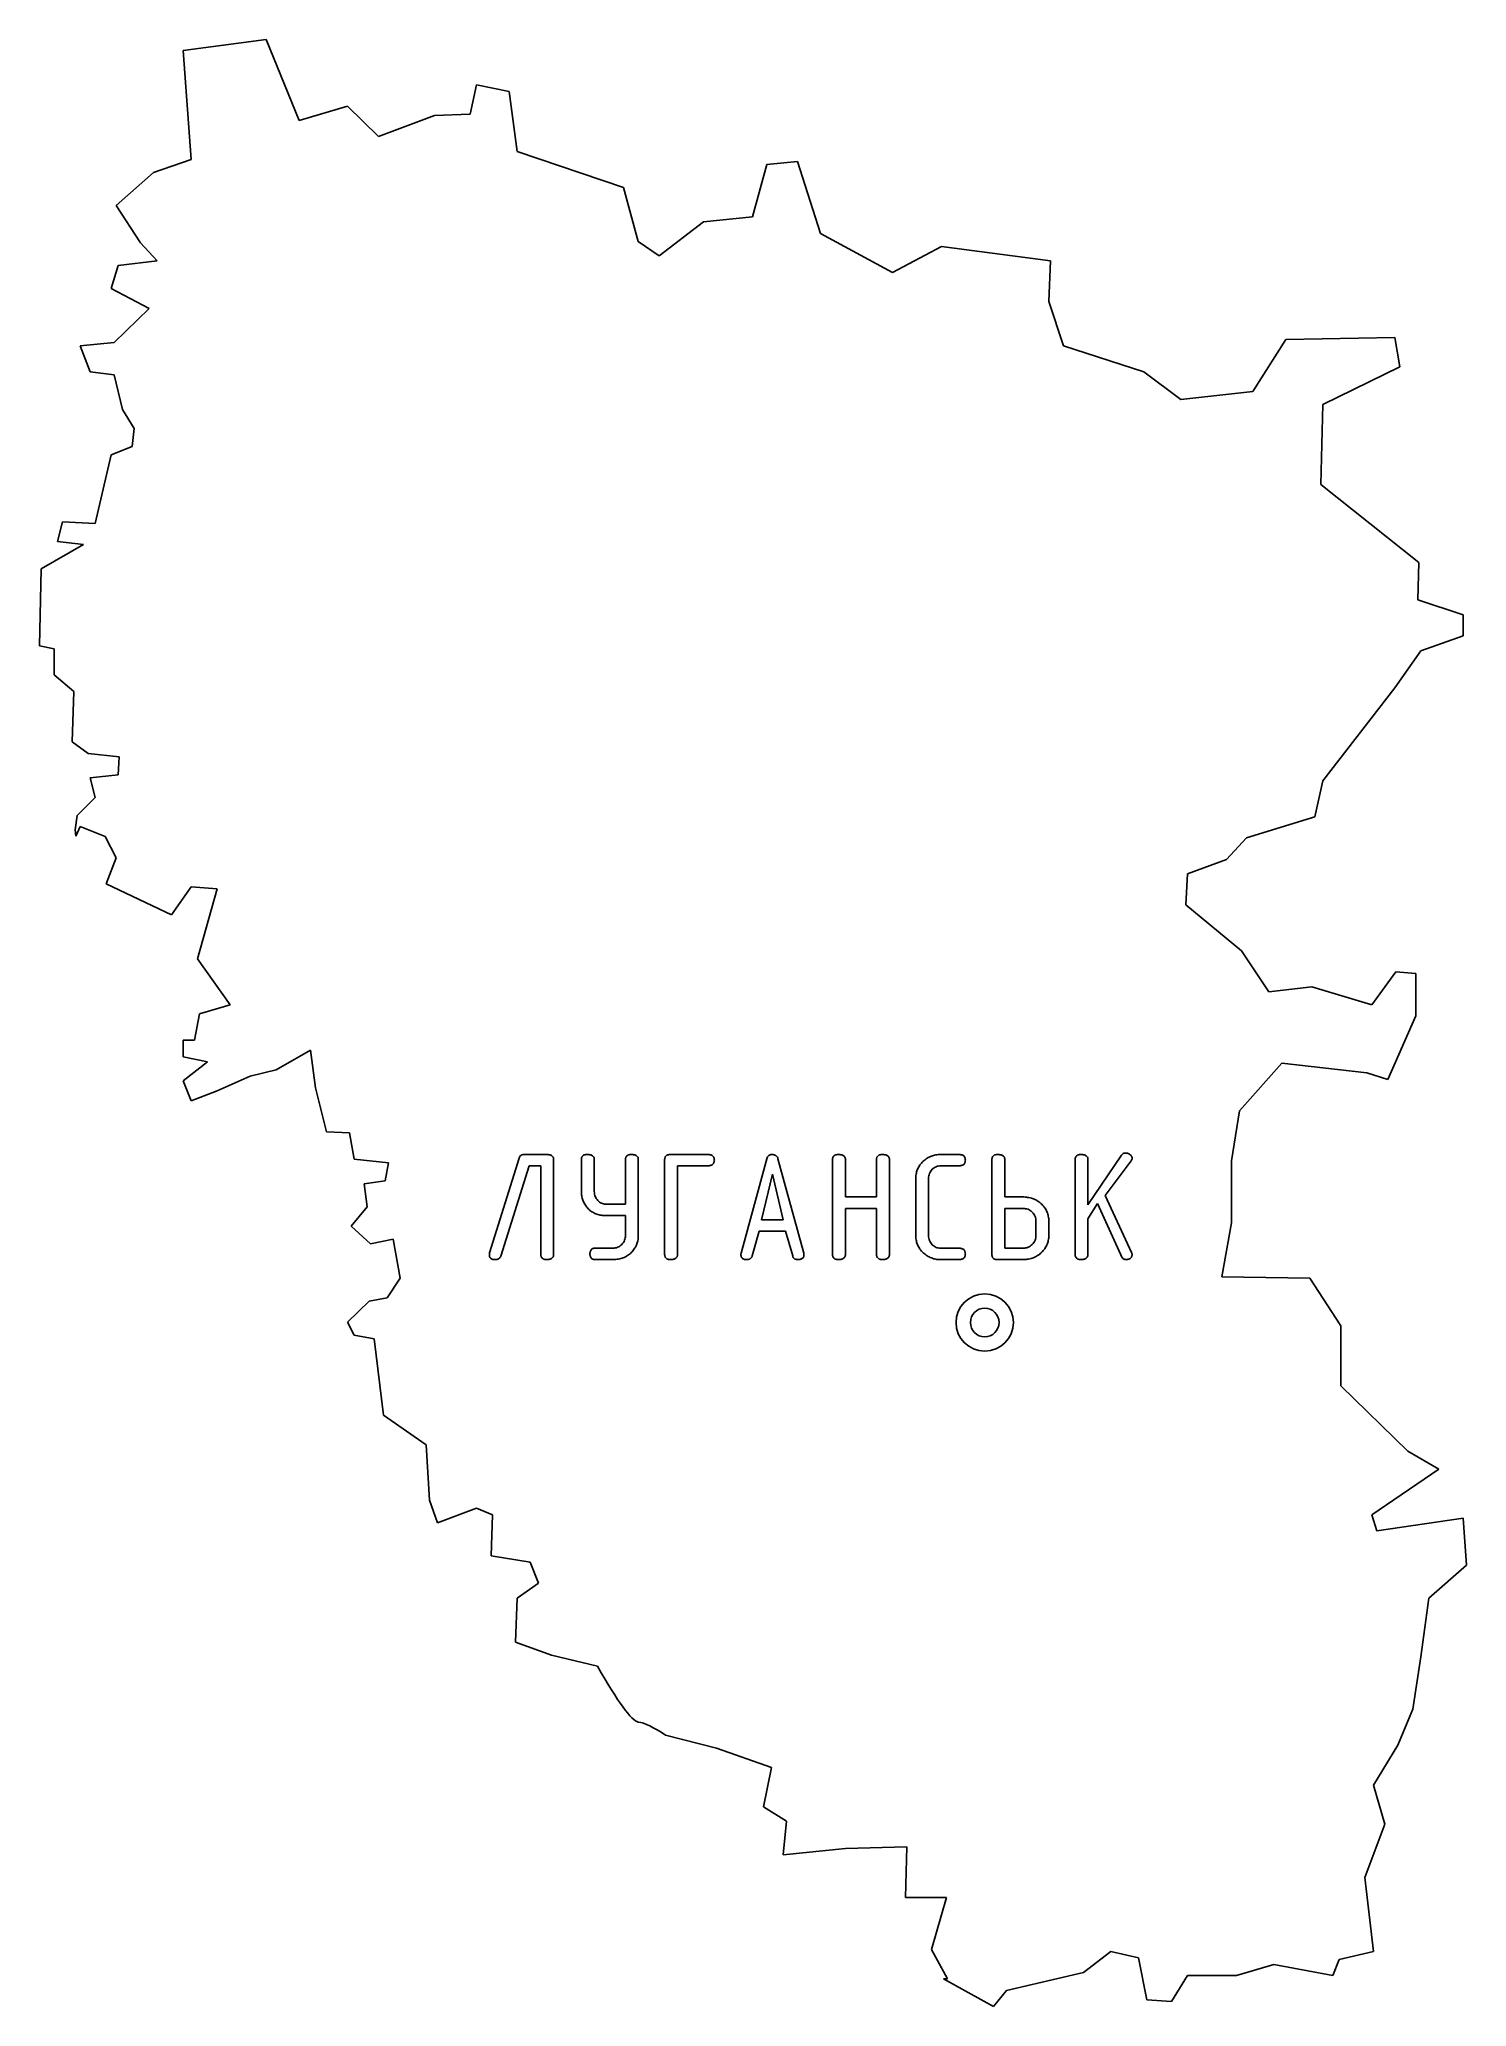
# Model space of a CAD drawing. Header units: millimetres. Extents: x 6114 to 6189, y 5557 to 5660.
import ezdxf

# ---------------------------------------------------------------- set-up
doc = ezdxf.new("R2010")
doc.units = ezdxf.units.MM

msp = doc.modelspace()

# ---------------------------------------------------------------- linework, layer by layer
at = {"color": 7, "linetype": 'Continuous', "lineweight": 25}
for p, q in [((6125.76, 5660.34), (6121.41, 5659.76)), ((6121.41, 5659.76), (6121.84, 5654.05)), ((6127.48, 5656.09), (6125.76, 5660.34)), ((6136.76, 5657.97), (6136.44, 5656.42)), ((6138.48, 5657.62), (6136.76, 5657.97)), ((6138.9, 5654.47), (6138.48, 5657.62)), ((6130.01, 5656.84), (6127.48, 5656.09)), ((6131.64, 5655.25), (6130.01, 5656.84)), ((6136.44, 5656.42), (6134.56, 5656.35)), ((6134.56, 5656.35), (6131.64, 5655.25)), ((6144.45, 5652.59), (6138.9, 5654.47)), ((6119.86, 5653.37), (6117.91, 5651.65)), ((6121.84, 5654.05), (6119.86, 5653.37)), ((6151.95, 5653.79), (6151.2, 5651.06)), ((6153.57, 5653.95), (6151.95, 5653.79)), ((6154.77, 5650.19), (6153.57, 5653.95)), ((6145.23, 5649.76), (6144.45, 5652.59)), ((6117.91, 5651.65), (6119.18, 5649.7)), ((6148.64, 5650.8), (6146.33, 5649.02)), ((6151.2, 5651.06), (6148.64, 5650.8)), ((6158.53, 5648.14), (6154.77, 5650.19)), ((6119.18, 5649.7), (6120.05, 5648.76)), ((6146.33, 5649.02), (6145.23, 5649.76)), ((6161.1, 5649.51), (6158.53, 5648.14)), ((6166.81, 5648.76), (6161.1, 5649.51)), ((6118.01, 5648.5), (6117.65, 5647.3)), ((6120.05, 5648.76), (6118.01, 5648.5)), ((6166.71, 5646.62), (6166.81, 5648.76)), ((6117.65, 5647.3), (6119.63, 5646.26)), ((6119.63, 5646.26), (6117.81, 5644.48)), ((6167.49, 5644.31), (6166.71, 5646.62)), ((6117.81, 5644.48), (6116.03, 5644.31)), ((6116.03, 5644.31), (6116.55, 5642.95)), ((6171.68, 5642.95), (6167.49, 5644.31)), ((6179.11, 5644.64), (6177.39, 5641.91)), ((6184.82, 5644.74), (6179.11, 5644.64)), ((6185.08, 5643.21), (6184.82, 5644.74)), ((6181.05, 5641.23), (6185.08, 5643.21)), ((6116.55, 5642.95), (6117.81, 5642.79)), ((6117.81, 5642.79), (6118.23, 5640.97)), ((6173.62, 5641.49), (6171.68, 5642.95)), ((6118.23, 5640.97), (6118.85, 5639.97)), ((6177.39, 5641.91), (6173.62, 5641.49)), ((6180.95, 5637.05), (6181.05, 5641.23)), ((6118.85, 5639.97), (6118.75, 5639.03)), ((6118.75, 5639.03), (6117.65, 5638.6)), ((6117.65, 5638.6), (6116.81, 5635)), ((6186.08, 5632.96), (6180.95, 5637.05)), ((6115.09, 5635.1), (6114.83, 5634.06)), ((6116.81, 5635), (6115.09, 5635.1)), ((6116.19, 5633.9), (6113.98, 5632.63)), ((6114.83, 5634.06), (6116.19, 5633.9)), ((6186.02, 5631.01), (6186.08, 5632.96)), ((6113.98, 5632.63), (6113.89, 5628.61)), ((6188.39, 5630.23), (6186.02, 5631.01)), ((6188.39, 5629.13), (6188.39, 5630.23)), ((6113.89, 5628.61), (6114.67, 5628.45)), ((6186.18, 5628.35), (6188.39, 5629.13)), ((6114.67, 5628.45), (6114.67, 5627.08)), ((6184.82, 5626.4), (6186.18, 5628.35)), ((6114.67, 5627.08), (6115.7, 5626.21)), ((6115.7, 5626.21), (6115.61, 5623.58)), ((6181.05, 5621.54), (6184.82, 5626.4)), ((6115.61, 5623.58), (6116.45, 5622.96)), ((6116.45, 5622.96), (6118.07, 5622.8)), ((6118.07, 5622.8), (6118.01, 5621.86)), ((6118.01, 5621.86), (6116.55, 5621.7)), ((6116.55, 5621.7), (6116.81, 5620.66)), ((6180.63, 5619.65), (6181.05, 5621.54)), ((6116.81, 5620.66), (6115.87, 5619.72)), ((6115.87, 5619.72), (6115.77, 5618.97)), ((6177.06, 5618.55), (6180.63, 5619.65)), ((6115.77, 5618.97), (6115.8, 5618.65)), ((6115.8, 5618.65), (6116.03, 5619.14)), ((6116.03, 5619.14), (6117.33, 5618.62)), ((6117.33, 5618.62), (6117.91, 5617.51)), ((6176.02, 5617.42), (6177.06, 5618.55)), ((6117.91, 5617.51), (6117.39, 5616.15)), ((6173.98, 5616.67), (6176.02, 5617.42)), ((6173.88, 5615.05), (6173.98, 5616.67)), ((6117.39, 5616.15), (6120.8, 5614.53)), ((6120.8, 5614.53), (6121.84, 5615.99)), ((6121.84, 5615.99), (6123.2, 5615.89)), ((6123.2, 5615.89), (6122.16, 5612.22)), ((6176.8, 5612.65), (6173.88, 5615.05)), ((6122.16, 5612.22), (6123.88, 5609.82)), ((6178.23, 5610.5), (6176.8, 5612.65)), ((6184.88, 5611.54), (6183.62, 5609.82)), ((6185.92, 5611.45), (6184.88, 5611.54)), ((6185.92, 5609.24), (6185.92, 5611.45)), ((6180.47, 5610.76), (6178.23, 5610.5)), ((6183.62, 5609.82), (6180.47, 5610.76)), ((6122.26, 5609.34), (6122, 5607.97)), ((6123.88, 5609.82), (6122.26, 5609.34)), ((6184.46, 5605.9), (6185.92, 5609.24)), ((6121.41, 5607.97), (6121.41, 5607.1)), ((6122, 5607.97), (6121.41, 5607.97)), ((6121.41, 5607.1), (6122.68, 5606.84)), ((6126.28, 5606.42), (6128.07, 5607.45)), ((6128.07, 5607.45), (6128.33, 5605.47)), ((6122.68, 5606.84), (6121.41, 5605.83)), ((6123.2, 5605.31), (6124.92, 5606.09)), ((6124.92, 5606.09), (6126.28, 5606.42)), ((6176.7, 5604.27), (6178.91, 5606.77)), ((6178.91, 5606.77), (6183.36, 5606.25)), ((6183.36, 5606.25), (6184.46, 5605.9)), ((6121.41, 5605.83), (6121.84, 5604.79)), ((6121.84, 5604.79), (6123.2, 5605.31)), ((6128.33, 5605.47), (6128.91, 5603.17)), ((6176.28, 5601.65), (6176.7, 5604.27)), ((6128.91, 5603.17), (6130.11, 5603.11)), ((6130.11, 5603.11), (6130.37, 5601.74)), ((6137.45, 5596.83), (6138.99, 5601.8)), ((6139.25, 5601.98), (6140.43, 5601.98)), ((6146.91, 5601.98), (6148.86, 5601.98)), ((6161.05, 5601.98), (6162, 5601.98)), ((6168.76, 5599.35), (6170.52, 5601.95)), ((6130.37, 5601.74), (6132.15, 5601.55)), ((6132.15, 5601.55), (6131.99, 5600.61)), ((6139.52, 5601.39), (6138.03, 5596.67)), ((6140.13, 5601.39), (6139.52, 5601.39)), ((6140.13, 5596.75), (6140.13, 5601.39)), ((6140.8, 5601.72), (6140.8, 5596.75)), ((6142.26, 5600), (6142.26, 5601.72)), ((6142.93, 5601.72), (6142.93, 5600.05)), ((6144.56, 5599.38), (6144.56, 5601.72)), ((6145.23, 5601.72), (6145.23, 5597.71)), ((6146.61, 5596.75), (6146.61, 5601.72)), ((6148.86, 5601.39), (6147.28, 5601.39)), ((6147.28, 5601.39), (6147.28, 5596.75)), ((6150.61, 5596.82), (6151.96, 5601.76)), ((6152.25, 5600.95), (6151.68, 5598.57)), ((6152.82, 5598.57), (6152.25, 5600.95)), ((6152.54, 5601.76), (6153.89, 5596.82)), ((6155.4, 5596.75), (6155.4, 5601.72)), ((6156.07, 5601.72), (6156.07, 5599.76)), ((6157.7, 5599.76), (6157.7, 5601.72)), ((6158.37, 5601.72), (6158.37, 5596.75)), ((6159.75, 5597.71), (6159.75, 5600.76)), ((6162, 5601.39), (6161.05, 5601.39)), ((6163.74, 5596.75), (6163.74, 5601.72)), ((6164.41, 5601.72), (6164.41, 5599.76)), ((6168.09, 5596.75), (6168.09, 5601.72)), ((6168.76, 5601.72), (6168.76, 5599.35)), ((6171.03, 5601.66), (6169.67, 5599.84)), ((6176.28, 5598.4), (6176.28, 5601.65)), ((6131.99, 5600.61), (6130.89, 5600.44)), ((6130.89, 5600.44), (6131.05, 5599.25)), ((6156.07, 5599.76), (6157.7, 5599.76)), ((6160.42, 5600.72), (6160.42, 5597.75)), ((6164.41, 5599.76), (6165.41, 5599.76)), ((6169.67, 5599.84), (6171.04, 5596.86)), ((6131.05, 5599.25), (6130.21, 5598.24)), ((6144.56, 5598.79), (6143.48, 5598.79)), ((6143.52, 5599.38), (6144.56, 5599.38)), ((6144.56, 5597.75), (6144.56, 5598.79)), ((6157.7, 5599.16), (6156.07, 5599.16)), ((6156.07, 5599.16), (6156.07, 5596.75)), ((6157.7, 5596.75), (6157.7, 5599.16)), ((6165.37, 5599.16), (6164.41, 5599.16)), ((6164.41, 5599.16), (6164.41, 5597.08)), ((6169.26, 5599.42), (6168.76, 5598.62)), ((6170.49, 5596.74), (6169.26, 5599.42)), ((6130.21, 5598.24), (6131.22, 5597.3)), ((6151.56, 5597.97), (6151.19, 5596.68)), ((6152.94, 5597.97), (6151.56, 5597.97)), ((6151.68, 5598.57), (6152.82, 5598.57)), ((6153.31, 5596.68), (6152.94, 5597.97)), ((6166.04, 5597.75), (6166.04, 5598.49)), ((6166.71, 5598.51), (6166.71, 5597.73)), ((6168.76, 5598.62), (6168.76, 5596.75)), ((6175.76, 5595.58), (6176.28, 5598.4)), ((6131.22, 5597.3), (6132.41, 5597.56)), ((6132.41, 5597.56), (6132.77, 5595.51)), ((6142.96, 5597.08), (6143.89, 5597.08)), ((6161.05, 5597.08), (6162, 5597.08)), ((6164.41, 5597.08), (6165.37, 5597.08)), ((6143.93, 5596.48), (6142.97, 5596.48)), ((6162, 5596.48), (6161.05, 5596.48)), ((6165.38, 5596.48), (6164.01, 5596.48)), ((6132.77, 5595.51), (6132.09, 5594.48)), ((6180.37, 5595.51), (6175.76, 5595.58)), ((6181.99, 5593.02), (6180.37, 5595.51)), ((6131.15, 5594.31), (6130.01, 5593.21)), ((6132.09, 5594.48), (6131.15, 5594.31)), ((6130.01, 5593.21), (6130.37, 5592.53)), ((6130.37, 5592.53), (6131.41, 5592.33)), ((6181.99, 5589.87), (6181.99, 5593.02)), ((6131.41, 5592.33), (6131.89, 5588.34)), ((6185.5, 5586.46), (6181.99, 5589.87)), ((6131.89, 5588.34), (6134.13, 5586.79)), ((6134.13, 5586.79), (6134.3, 5583.9)), ((6187.12, 5585.52), (6185.5, 5586.46)), ((6183.62, 5583.12), (6187.12, 5585.52)), ((6134.3, 5583.9), (6134.72, 5582.7)), ((6134.72, 5582.7), (6136.76, 5583.48)), ((6136.76, 5583.48), (6137.6, 5583.12)), ((6137.6, 5583.12), (6137.54, 5580.98)), ((6183.88, 5582.28), (6183.62, 5583.12)), ((6188.39, 5582.96), (6183.88, 5582.28)), ((6188.58, 5580.49), (6188.39, 5582.96)), ((6137.54, 5580.98), (6139.58, 5580.65)), ((6139.58, 5580.65), (6140.01, 5579.55)), ((6186.6, 5578.77), (6188.58, 5580.49)), ((6140.01, 5579.55), (6138.9, 5578.77)), ((6138.9, 5578.77), (6138.81, 5576.47)), ((6186.18, 5575.69), (6186.6, 5578.77)), ((6138.81, 5576.47), (6140.69, 5575.79)), ((6140.69, 5575.79), (6143.09, 5575.2)), ((6185.76, 5572.96), (6186.18, 5575.69)), ((6184.98, 5571.08), (6185.76, 5572.96)), ((6146.66, 5571.6), (6149.32, 5570.92)), ((6149.32, 5570.92), (6152.21, 5569.91)), ((6183.71, 5568.97), (6184.98, 5571.08)), ((6152.21, 5569.91), (6151.79, 5567.84)), ((6184.3, 5566.93), (6183.71, 5568.97)), ((6151.79, 5567.84), (6152.99, 5567.09)), ((6152.99, 5567.09), (6152.82, 5565.34)), ((6183.26, 5564.14), (6184.3, 5566.93)), ((6156.07, 5565.66), (6159.28, 5565.76)), ((6159.28, 5565.76), (6159.21, 5563.1)), ((6152.82, 5565.34), (6156.07, 5565.66)), ((6183.71, 5560.28), (6183.26, 5564.14)), ((6159.21, 5563.1), (6161.36, 5563.1)), ((6161.36, 5563.1), (6160.58, 5560.37)), ((6160.58, 5560.37), (6161.42, 5558.85)), ((6168.53, 5559.17), (6169.96, 5560.28)), ((6169.96, 5560.28), (6171.41, 5559.95)), ((6171.41, 5559.95), (6171.84, 5557.75)), ((6176.54, 5559.01), (6178.49, 5559.59)), ((6178.49, 5559.59), (6181.57, 5559.01)), ((6181.57, 5559.01), (6181.9, 5559.85)), ((6181.9, 5559.85), (6183.71, 5560.28)), ((6161.2, 5558.85), (6161.68, 5558.59)), ((6161.42, 5558.85), (6161.2, 5558.85)), ((6161.68, 5558.59), (6163.82, 5557.39)), ((6164.5, 5558.23), (6168.53, 5559.17)), ((6173.13, 5557.65), (6173.98, 5559.01)), ((6173.98, 5559.01), (6176.54, 5559.01)), ((6163.82, 5557.39), (6164.5, 5558.23)), ((6171.84, 5557.75), (6173.13, 5557.65))]:
    msp.add_line(p, q, dxfattribs=at)
for radius in [1.5, 0.75]:
    msp.add_circle((6163.36, 5593.19), radius, dxfattribs=at)
for points, knots in [([(6138.99, 5601.8), (6139, 5601.83), (6139.02, 5601.88), (6139.08, 5601.94), (6139.16, 5601.98), (6139.22, 5601.98), (6139.25, 5601.98)], [0, 0, 0, 0, 0.262469, 0.499999, 0.736656, 1, 1, 1, 1]), ([(6140.43, 5601.98), (6140.46, 5601.98), (6140.51, 5601.98), (6140.59, 5601.97), (6140.65, 5601.95), (6140.71, 5601.92), (6140.75, 5601.88), (6140.78, 5601.84), (6140.8, 5601.78), (6140.8, 5601.74), (6140.8, 5601.72)], [0, 0, 0, 0, 0.167863, 0.314847, 0.444187, 0.55924, 0.665232, 0.770656, 0.878794, 1, 1, 1, 1]), ([(6142.26, 5601.72), (6142.26, 5601.74), (6142.26, 5601.78), (6142.27, 5601.84), (6142.3, 5601.88), (6142.33, 5601.92), (6142.37, 5601.95), (6142.43, 5601.97), (6142.49, 5601.98), (6142.53, 5601.98), (6142.55, 5601.98)], [0, 0, 0, 0, 0.135429, 0.259027, 0.370704, 0.479047, 0.590725, 0.711856, 0.84678, 1, 1, 1, 1]), ([(6142.55, 5601.98), (6142.58, 5601.98), (6142.64, 5601.98), (6142.71, 5601.97), (6142.78, 5601.95), (6142.83, 5601.92), (6142.88, 5601.89), (6142.91, 5601.84), (6142.92, 5601.78), (6142.93, 5601.75), (6142.93, 5601.72)], [0, 0, 0, 0, 0.169138, 0.31769, 0.447411, 0.563411, 0.668766, 0.773154, 0.880041, 1, 1, 1, 1]), ([(6144.56, 5601.72), (6144.56, 5601.75), (6144.56, 5601.78), (6144.58, 5601.84), (6144.6, 5601.88), (6144.64, 5601.92), (6144.68, 5601.95), (6144.73, 5601.97), (6144.79, 5601.98), (6144.84, 5601.98), (6144.86, 5601.98)], [0, 0, 0, 0, 0.136441, 0.255996, 0.368508, 0.475742, 0.588255, 0.709343, 0.845784, 1, 1, 1, 1]), ([(6144.86, 5601.98), (6144.89, 5601.98), (6144.94, 5601.98), (6145.02, 5601.97), (6145.08, 5601.95), (6145.14, 5601.92), (6145.18, 5601.88), (6145.21, 5601.84), (6145.23, 5601.78), (6145.23, 5601.74), (6145.23, 5601.72)], [0, 0, 0, 0, 0.167863, 0.314847, 0.444187, 0.55924, 0.665232, 0.770656, 0.878794, 1, 1, 1, 1]), ([(6146.61, 5601.72), (6146.61, 5601.74), (6146.62, 5601.78), (6146.63, 5601.83), (6146.65, 5601.88), (6146.69, 5601.92), (6146.73, 5601.95), (6146.78, 5601.97), (6146.84, 5601.98), (6146.89, 5601.98), (6146.91, 5601.98)], [0, 0, 0, 0, 0.137647, 0.258494, 0.372178, 0.480267, 0.591683, 0.71253, 0.847139, 1, 1, 1, 1]), ([(6148.86, 5601.98), (6148.89, 5601.98), (6148.94, 5601.98), (6149.01, 5601.97), (6149.07, 5601.95), (6149.12, 5601.91), (6149.16, 5601.87), (6149.19, 5601.82), (6149.2, 5601.75), (6149.2, 5601.71), (6149.21, 5601.69)], [0, 0, 0, 0, 0.154879, 0.291993, 0.412667, 0.525781, 0.633715, 0.744971, 0.865082, 1, 1, 1, 1]), ([(6151.96, 5601.76), (6151.97, 5601.79), (6151.99, 5601.85), (6152.05, 5601.93), (6152.13, 5601.98), (6152.19, 5601.98), (6152.22, 5601.98)], [0, 0, 0, 0, 0.2872048, 0.529221, 0.7570217, 1, 1, 1, 1]), ([(6152.22, 5601.98), (6152.24, 5601.98), (6152.28, 5601.98), (6152.33, 5601.97), (6152.38, 5601.95), (6152.43, 5601.93), (6152.47, 5601.9), (6152.5, 5601.86), (6152.53, 5601.81), (6152.54, 5601.78), (6152.54, 5601.76)], [0, 0, 0, 0, 0.144997, 0.278563, 0.401567, 0.517967, 0.633995, 0.748307, 0.869427, 1, 1, 1, 1]), ([(6155.4, 5601.72), (6155.4, 5601.74), (6155.4, 5601.78), (6155.41, 5601.83), (6155.44, 5601.88), (6155.47, 5601.92), (6155.51, 5601.95), (6155.57, 5601.97), (6155.63, 5601.98), (6155.67, 5601.98), (6155.7, 5601.98)], [0, 0, 0, 0, 0.137647, 0.258494, 0.372178, 0.480267, 0.591683, 0.71253, 0.847139, 1, 1, 1, 1]), ([(6155.7, 5601.98), (6155.72, 5601.98), (6155.78, 5601.98), (6155.86, 5601.97), (6155.92, 5601.95), (6155.97, 5601.92), (6156.02, 5601.89), (6156.05, 5601.84), (6156.06, 5601.78), (6156.07, 5601.75), (6156.07, 5601.72)], [0, 0, 0, 0, 0.169138, 0.31769, 0.447411, 0.563411, 0.668766, 0.773154, 0.880041, 1, 1, 1, 1]), ([(6157.7, 5601.72), (6157.7, 5601.75), (6157.7, 5601.78), (6157.72, 5601.84), (6157.74, 5601.88), (6157.78, 5601.92), (6157.82, 5601.95), (6157.87, 5601.97), (6157.93, 5601.98), (6157.98, 5601.98), (6158, 5601.98)], [0, 0, 0, 0, 0.136441, 0.255996, 0.368508, 0.475742, 0.588255, 0.709343, 0.845784, 1, 1, 1, 1]), ([(6158, 5601.98), (6158.03, 5601.98), (6158.08, 5601.98), (6158.16, 5601.97), (6158.22, 5601.95), (6158.28, 5601.92), (6158.32, 5601.88), (6158.35, 5601.84), (6158.37, 5601.78), (6158.37, 5601.74), (6158.37, 5601.72)], [0, 0, 0, 0, 0.167863, 0.314847, 0.444187, 0.55924, 0.665232, 0.770656, 0.878794, 1, 1, 1, 1]), ([(6159.75, 5600.76), (6159.75, 5600.81), (6159.76, 5600.89), (6159.78, 5601.01), (6159.81, 5601.13), (6159.85, 5601.24), (6159.91, 5601.34), (6159.97, 5601.44), (6160.05, 5601.54), (6160.14, 5601.63), (6160.24, 5601.71), (6160.35, 5601.79), (6160.46, 5601.85), (6160.57, 5601.9), (6160.68, 5601.94), (6160.8, 5601.97), (6160.92, 5601.98), (6161, 5601.98), (6161.05, 5601.98)], [0, 0, 0, 0, 0.063695, 0.125103, 0.185975, 0.246038, 0.30665, 0.368251, 0.43101, 0.496829, 0.562907, 0.626808, 0.689581, 0.75126, 0.812739, 0.873899, 0.936305, 1, 1, 1, 1]), ([(6162, 5601.98), (6162.03, 5601.98), (6162.08, 5601.98), (6162.15, 5601.97), (6162.21, 5601.95), (6162.26, 5601.91), (6162.3, 5601.87), (6162.33, 5601.82), (6162.34, 5601.75), (6162.34, 5601.71), (6162.35, 5601.69)], [0, 0, 0, 0, 0.154879, 0.291993, 0.412667, 0.525781, 0.633715, 0.744971, 0.865082, 1, 1, 1, 1]), ([(6163.74, 5601.72), (6163.74, 5601.74), (6163.74, 5601.78), (6163.75, 5601.83), (6163.78, 5601.88), (6163.81, 5601.92), (6163.85, 5601.95), (6163.91, 5601.97), (6163.97, 5601.98), (6164.01, 5601.98), (6164.03, 5601.98)], [0, 0, 0, 0, 0.137647, 0.258494, 0.372178, 0.480267, 0.591683, 0.71253, 0.847139, 1, 1, 1, 1]), ([(6164.03, 5601.98), (6164.06, 5601.98), (6164.12, 5601.98), (6164.19, 5601.97), (6164.26, 5601.95), (6164.31, 5601.92), (6164.36, 5601.89), (6164.39, 5601.84), (6164.4, 5601.78), (6164.41, 5601.75), (6164.41, 5601.72)], [0, 0, 0, 0, 0.169138, 0.31769, 0.447411, 0.563411, 0.668766, 0.773154, 0.880041, 1, 1, 1, 1]), ([(6168.09, 5601.72), (6168.09, 5601.74), (6168.09, 5601.78), (6168.11, 5601.83), (6168.13, 5601.88), (6168.17, 5601.92), (6168.21, 5601.95), (6168.26, 5601.97), (6168.32, 5601.98), (6168.37, 5601.98), (6168.39, 5601.98)], [0, 0, 0, 0, 0.137647, 0.258494, 0.372178, 0.480267, 0.591683, 0.71253, 0.847139, 1, 1, 1, 1]), ([(6168.39, 5601.98), (6168.42, 5601.98), (6168.47, 5601.98), (6168.55, 5601.97), (6168.61, 5601.95), (6168.67, 5601.92), (6168.71, 5601.88), (6168.74, 5601.84), (6168.76, 5601.78), (6168.76, 5601.74), (6168.76, 5601.72)], [0, 0, 0, 0, 0.168737, 0.316487, 0.446501, 0.561079, 0.667623, 0.771698, 0.8804, 1, 1, 1, 1]), ([(6170.52, 5601.95), (6170.53, 5601.96), (6170.56, 5602), (6170.61, 5602.03), (6170.67, 5602.06), (6170.71, 5602.06), (6170.73, 5602.06)], [0, 0, 0, 0, 0.260851, 0.507891, 0.746796, 1, 1, 1, 1]), ([(6170.73, 5602.06), (6170.75, 5602.06), (6170.8, 5602.06), (6170.87, 5602.04), (6170.93, 5602.01), (6170.98, 5601.97), (6171.02, 5601.92), (6171.05, 5601.88), (6171.07, 5601.83), (6171.08, 5601.8), (6171.08, 5601.79)], [0, 0, 0, 0, 0.154025, 0.297765, 0.435115, 0.571898, 0.701017, 0.811491, 0.910418, 1, 1, 1, 1]), ([(6171.08, 5601.79), (6171.07, 5601.76), (6171.07, 5601.72), (6171.04, 5601.68), (6171.03, 5601.66)], [0, 0, 0, 0, 0.468479, 1, 1, 1, 1]), ([(6149.21, 5601.69), (6149.2, 5601.66), (6149.2, 5601.62), (6149.19, 5601.56), (6149.16, 5601.51), (6149.12, 5601.46), (6149.07, 5601.43), (6149.01, 5601.41), (6148.94, 5601.39), (6148.89, 5601.39), (6148.86, 5601.39)], [0, 0, 0, 0, 0.134918, 0.255029, 0.366285, 0.474219, 0.587333, 0.708007, 0.845121, 1, 1, 1, 1]), ([(6161.05, 5601.39), (6161.01, 5601.39), (6160.93, 5601.38), (6160.82, 5601.35), (6160.71, 5601.29), (6160.61, 5601.21), (6160.53, 5601.11), (6160.47, 5600.99), (6160.43, 5600.86), (6160.42, 5600.77), (6160.42, 5600.72)], [0, 0, 0, 0, 0.114935, 0.228871, 0.347618, 0.473549, 0.602559, 0.727892, 0.860007, 1, 1, 1, 1]), ([(6162.35, 5601.69), (6162.34, 5601.66), (6162.34, 5601.62), (6162.33, 5601.56), (6162.3, 5601.51), (6162.26, 5601.46), (6162.21, 5601.43), (6162.15, 5601.41), (6162.08, 5601.39), (6162.03, 5601.39), (6162, 5601.39)], [0, 0, 0, 0, 0.134918, 0.255029, 0.366285, 0.474219, 0.587333, 0.708007, 0.845121, 1, 1, 1, 1]), ([(6143.48, 5598.79), (6143.44, 5598.79), (6143.36, 5598.79), (6143.24, 5598.81), (6143.12, 5598.84), (6143.01, 5598.87), (6142.9, 5598.93), (6142.8, 5598.99), (6142.7, 5599.06), (6142.61, 5599.14), (6142.53, 5599.23), (6142.46, 5599.33), (6142.4, 5599.43), (6142.35, 5599.54), (6142.31, 5599.65), (6142.28, 5599.76), (6142.26, 5599.88), (6142.26, 5599.96), (6142.26, 5600)], [0, 0, 0, 0, 0.065409, 0.128895, 0.190524, 0.251939, 0.31283, 0.374462, 0.437139, 0.501399, 0.566065, 0.628259, 0.68989, 0.750235, 0.811279, 0.872908, 0.935195, 1, 1, 1, 1]), ([(6142.93, 5600.05), (6142.93, 5600), (6142.93, 5599.91), (6142.97, 5599.78), (6143.03, 5599.67), (6143.11, 5599.57), (6143.2, 5599.49), (6143.3, 5599.43), (6143.41, 5599.39), (6143.48, 5599.39), (6143.52, 5599.38)], [0, 0, 0, 0, 0.143581, 0.277318, 0.404788, 0.534116, 0.660578, 0.776677, 0.887954, 1, 1, 1, 1]), ([(6165.41, 5599.76), (6165.45, 5599.75), (6165.54, 5599.75), (6165.67, 5599.73), (6165.8, 5599.7), (6165.92, 5599.66), (6166.04, 5599.61), (6166.14, 5599.55), (6166.25, 5599.47), (6166.34, 5599.38), (6166.43, 5599.28), (6166.5, 5599.19), (6166.57, 5599.08), (6166.62, 5598.98), (6166.66, 5598.87), (6166.69, 5598.75), (6166.71, 5598.63), (6166.71, 5598.55), (6166.71, 5598.51)], [0, 0, 0, 0, 0.068553, 0.134718, 0.199196, 0.262339, 0.325176, 0.387392, 0.45124, 0.516135, 0.581066, 0.643176, 0.703903, 0.762828, 0.821593, 0.880297, 0.939565, 1, 1, 1, 1]), ([(6166.04, 5598.49), (6166.04, 5598.54), (6166.03, 5598.62), (6166, 5598.75), (6165.93, 5598.86), (6165.85, 5598.97), (6165.74, 5599.05), (6165.63, 5599.12), (6165.5, 5599.15), (6165.41, 5599.16), (6165.37, 5599.16)], [0, 0, 0, 0, 0.125742, 0.248373, 0.369823, 0.498725, 0.626916, 0.75084, 0.873156, 1, 1, 1, 1]), ([(6143.89, 5597.08), (6143.94, 5597.08), (6144.02, 5597.09), (6144.15, 5597.12), (6144.26, 5597.19), (6144.37, 5597.27), (6144.45, 5597.37), (6144.52, 5597.49), (6144.55, 5597.62), (6144.56, 5597.7), (6144.56, 5597.75)], [0, 0, 0, 0, 0.1276214, 0.2496255, 0.3727052, 0.4998668, 0.6277318, 0.7503745, 0.8723786, 1, 1, 1, 1]), ([(6145.23, 5597.71), (6145.23, 5597.67), (6145.23, 5597.59), (6145.21, 5597.47), (6145.18, 5597.36), (6145.14, 5597.25), (6145.09, 5597.14), (6145.02, 5597.04), (6144.95, 5596.94), (6144.86, 5596.85), (6144.77, 5596.76), (6144.66, 5596.69), (6144.56, 5596.63), (6144.44, 5596.57), (6144.32, 5596.53), (6144.2, 5596.51), (6144.06, 5596.49), (6143.97, 5596.49), (6143.93, 5596.48)], [0, 0, 0, 0, 0.060307, 0.119442, 0.178023, 0.236134, 0.295504, 0.355386, 0.417039, 0.481597, 0.546191, 0.609354, 0.67254, 0.735364, 0.798982, 0.863682, 0.930346, 1, 1, 1, 1]), ([(6161.05, 5596.48), (6161, 5596.49), (6160.92, 5596.49), (6160.8, 5596.5), (6160.68, 5596.53), (6160.57, 5596.57), (6160.45, 5596.62), (6160.35, 5596.68), (6160.24, 5596.76), (6160.14, 5596.84), (6160.05, 5596.93), (6159.97, 5597.02), (6159.91, 5597.13), (6159.85, 5597.23), (6159.81, 5597.34), (6159.78, 5597.46), (6159.76, 5597.58), (6159.75, 5597.66), (6159.75, 5597.71)], [0, 0, 0, 0, 0.063679, 0.126071, 0.187788, 0.248694, 0.31065, 0.373186, 0.437072, 0.502757, 0.568561, 0.631305, 0.69289, 0.754009, 0.814057, 0.874345, 0.936321, 1, 1, 1, 1]), ([(6160.42, 5597.75), (6160.42, 5597.7), (6160.43, 5597.61), (6160.47, 5597.48), (6160.53, 5597.36), (6160.61, 5597.26), (6160.71, 5597.18), (6160.82, 5597.12), (6160.93, 5597.09), (6161.01, 5597.08), (6161.05, 5597.08)], [0, 0, 0, 0, 0.140998, 0.271575, 0.398331, 0.526481, 0.653176, 0.770258, 0.885175, 1, 1, 1, 1]), ([(6165.37, 5597.08), (6165.41, 5597.08), (6165.5, 5597.09), (6165.63, 5597.12), (6165.74, 5597.19), (6165.85, 5597.27), (6165.93, 5597.38), (6166, 5597.49), (6166.03, 5597.62), (6166.04, 5597.7), (6166.04, 5597.75)], [0, 0, 0, 0, 0.127409, 0.249209, 0.372084, 0.499736, 0.627388, 0.750791, 0.872591, 1, 1, 1, 1]), ([(6166.71, 5597.73), (6166.71, 5597.69), (6166.71, 5597.61), (6166.69, 5597.49), (6166.66, 5597.38), (6166.62, 5597.26), (6166.56, 5597.16), (6166.5, 5597.05), (6166.42, 5596.95), (6166.33, 5596.86), (6166.24, 5596.77), (6166.13, 5596.69), (6166.02, 5596.63), (6165.91, 5596.58), (6165.78, 5596.53), (6165.65, 5596.51), (6165.52, 5596.49), (6165.43, 5596.49), (6165.38, 5596.48)], [0, 0, 0, 0, 0.060227, 0.119296, 0.17794, 0.236484, 0.295417, 0.355663, 0.418124, 0.482181, 0.5467, 0.610183, 0.673076, 0.735382, 0.798979, 0.864168, 0.930615, 1, 1, 1, 1]), ([(6137.44, 5596.75), (6137.44, 5596.76), (6137.44, 5596.79), (6137.45, 5596.82), (6137.45, 5596.83)], [0, 0, 0, 0, 0.495741, 1, 1, 1, 1]), ([(6137.71, 5596.48), (6137.69, 5596.49), (6137.65, 5596.49), (6137.59, 5596.5), (6137.54, 5596.52), (6137.5, 5596.55), (6137.47, 5596.59), (6137.45, 5596.63), (6137.44, 5596.69), (6137.44, 5596.73), (6137.44, 5596.75)], [0, 0, 0, 0, 0.149064, 0.281844, 0.400732, 0.511229, 0.620701, 0.735884, 0.85888, 1, 1, 1, 1]), ([(6138.03, 5596.67), (6138.02, 5596.64), (6138, 5596.59), (6137.92, 5596.52), (6137.83, 5596.49), (6137.75, 5596.49), (6137.71, 5596.48)], [0, 0, 0, 0, 0.230196, 0.45606, 0.703188, 1, 1, 1, 1]), ([(6140.43, 5596.48), (6140.41, 5596.49), (6140.36, 5596.49), (6140.3, 5596.5), (6140.25, 5596.52), (6140.21, 5596.55), (6140.17, 5596.59), (6140.15, 5596.63), (6140.13, 5596.69), (6140.13, 5596.73), (6140.13, 5596.75)], [0, 0, 0, 0, 0.153893, 0.28941, 0.411072, 0.52324, 0.630146, 0.742314, 0.863977, 1, 1, 1, 1]), ([(6140.8, 5596.75), (6140.8, 5596.73), (6140.8, 5596.69), (6140.78, 5596.63), (6140.75, 5596.59), (6140.71, 5596.55), (6140.65, 5596.52), (6140.59, 5596.5), (6140.51, 5596.49), (6140.46, 5596.49), (6140.43, 5596.48)], [0, 0, 0, 0, 0.121206, 0.2293437, 0.3347681, 0.4407597, 0.555813, 0.6851534, 0.8321372, 1, 1, 1, 1]), ([(6142.7, 5596.78), (6142.7, 5596.81), (6142.71, 5596.85), (6142.72, 5596.91), (6142.74, 5596.96), (6142.77, 5597.01), (6142.8, 5597.04), (6142.85, 5597.06), (6142.9, 5597.08), (6142.94, 5597.08), (6142.96, 5597.08)], [0, 0, 0, 0, 0.154565, 0.290674, 0.412868, 0.52408, 0.633374, 0.743751, 0.865945, 1, 1, 1, 1]), ([(6142.97, 5596.48), (6142.95, 5596.49), (6142.91, 5596.49), (6142.85, 5596.5), (6142.81, 5596.52), (6142.77, 5596.56), (6142.74, 5596.6), (6142.72, 5596.65), (6142.71, 5596.72), (6142.7, 5596.76), (6142.7, 5596.78)], [0, 0, 0, 0, 0.137647, 0.258494, 0.372178, 0.480267, 0.591683, 0.71253, 0.847139, 1, 1, 1, 1]), ([(6146.91, 5596.48), (6146.89, 5596.49), (6146.84, 5596.49), (6146.78, 5596.5), (6146.73, 5596.52), (6146.69, 5596.55), (6146.65, 5596.59), (6146.63, 5596.64), (6146.62, 5596.69), (6146.61, 5596.73), (6146.61, 5596.75)], [0, 0, 0, 0, 0.152861, 0.28747, 0.408317, 0.519733, 0.627822, 0.741506, 0.862353, 1, 1, 1, 1]), ([(6147.28, 5596.75), (6147.28, 5596.73), (6147.28, 5596.69), (6147.26, 5596.63), (6147.23, 5596.59), (6147.19, 5596.55), (6147.14, 5596.52), (6147.07, 5596.5), (6146.99, 5596.49), (6146.94, 5596.49), (6146.91, 5596.48)], [0, 0, 0, 0, 0.119652, 0.228399, 0.332519, 0.437605, 0.553308, 0.683377, 0.83119, 1, 1, 1, 1]), ([(6150.6, 5596.74), (6150.6, 5596.75), (6150.6, 5596.78), (6150.61, 5596.81), (6150.61, 5596.82)], [0, 0, 0, 0, 0.466608, 1, 1, 1, 1]), ([(6150.87, 5596.48), (6150.85, 5596.49), (6150.81, 5596.49), (6150.76, 5596.5), (6150.71, 5596.52), (6150.67, 5596.55), (6150.64, 5596.59), (6150.62, 5596.63), (6150.61, 5596.68), (6150.6, 5596.72), (6150.6, 5596.74)], [0, 0, 0, 0, 0.149449, 0.280416, 0.39834, 0.510669, 0.618722, 0.732806, 0.858496, 1, 1, 1, 1]), ([(6151.19, 5596.68), (6151.19, 5596.66), (6151.18, 5596.63), (6151.16, 5596.59), (6151.12, 5596.56), (6151.09, 5596.53), (6151.04, 5596.51), (6150.99, 5596.49), (6150.93, 5596.49), (6150.89, 5596.49), (6150.87, 5596.48)], [0, 0, 0, 0, 0.116097, 0.230662, 0.340203, 0.450864, 0.571407, 0.70019, 0.842091, 1, 1, 1, 1]), ([(6153.56, 5596.48), (6153.53, 5596.49), (6153.47, 5596.49), (6153.39, 5596.53), (6153.33, 5596.59), (6153.32, 5596.65), (6153.31, 5596.68)], [0, 0, 0, 0, 0.265939, 0.500359, 0.734901, 1, 1, 1, 1]), ([(6153.9, 5596.74), (6153.9, 5596.72), (6153.9, 5596.68), (6153.88, 5596.63), (6153.86, 5596.58), (6153.82, 5596.55), (6153.77, 5596.52), (6153.71, 5596.5), (6153.64, 5596.49), (6153.59, 5596.49), (6153.56, 5596.48)], [0, 0, 0, 0, 0.123779, 0.235446, 0.340693, 0.446259, 0.562072, 0.68945, 0.833986, 1, 1, 1, 1]), ([(6153.89, 5596.82), (6153.89, 5596.81), (6153.9, 5596.78), (6153.9, 5596.76), (6153.9, 5596.74)], [0, 0, 0, 0, 0.518868, 1, 1, 1, 1]), ([(6155.7, 5596.48), (6155.67, 5596.49), (6155.63, 5596.49), (6155.57, 5596.5), (6155.51, 5596.52), (6155.47, 5596.55), (6155.44, 5596.59), (6155.41, 5596.64), (6155.4, 5596.69), (6155.4, 5596.73), (6155.4, 5596.75)], [0, 0, 0, 0, 0.152861, 0.28747, 0.408317, 0.519733, 0.627822, 0.741506, 0.862353, 1, 1, 1, 1]), ([(6156.07, 5596.75), (6156.07, 5596.73), (6156.06, 5596.69), (6156.05, 5596.63), (6156.02, 5596.59), (6155.97, 5596.55), (6155.92, 5596.52), (6155.86, 5596.5), (6155.78, 5596.49), (6155.72, 5596.49), (6155.7, 5596.48)], [0, 0, 0, 0, 0.121206, 0.229344, 0.334768, 0.44076, 0.555813, 0.685153, 0.832137, 1, 1, 1, 1]), ([(6158, 5596.48), (6157.98, 5596.49), (6157.93, 5596.49), (6157.87, 5596.5), (6157.82, 5596.52), (6157.78, 5596.55), (6157.74, 5596.59), (6157.72, 5596.64), (6157.7, 5596.69), (6157.7, 5596.73), (6157.7, 5596.75)], [0, 0, 0, 0, 0.152861, 0.28747, 0.408317, 0.519733, 0.627822, 0.741506, 0.862353, 1, 1, 1, 1]), ([(6158.37, 5596.75), (6158.37, 5596.73), (6158.37, 5596.69), (6158.35, 5596.63), (6158.32, 5596.59), (6158.28, 5596.55), (6158.22, 5596.52), (6158.16, 5596.5), (6158.08, 5596.49), (6158.03, 5596.49), (6158, 5596.48)], [0, 0, 0, 0, 0.121206, 0.229344, 0.334768, 0.44076, 0.555813, 0.685153, 0.832137, 1, 1, 1, 1]), ([(6162, 5597.08), (6162.03, 5597.08), (6162.08, 5597.08), (6162.15, 5597.06), (6162.21, 5597.04), (6162.26, 5597.01), (6162.3, 5596.96), (6162.33, 5596.91), (6162.34, 5596.85), (6162.34, 5596.81), (6162.35, 5596.78)], [0, 0, 0, 0, 0.154879, 0.291993, 0.412667, 0.525781, 0.633715, 0.744971, 0.865082, 1, 1, 1, 1]), ([(6162.35, 5596.78), (6162.34, 5596.76), (6162.34, 5596.71), (6162.33, 5596.65), (6162.3, 5596.6), (6162.26, 5596.56), (6162.21, 5596.52), (6162.15, 5596.5), (6162.08, 5596.49), (6162.03, 5596.49), (6162, 5596.48)], [0, 0, 0, 0, 0.134918, 0.255029, 0.366285, 0.474219, 0.587333, 0.708007, 0.845121, 1, 1, 1, 1]), ([(6164.01, 5596.48), (6163.99, 5596.49), (6163.95, 5596.49), (6163.89, 5596.5), (6163.84, 5596.52), (6163.8, 5596.55), (6163.77, 5596.59), (6163.75, 5596.64), (6163.74, 5596.69), (6163.74, 5596.73), (6163.74, 5596.75)], [0, 0, 0, 0, 0.147299, 0.27565, 0.392814, 0.503399, 0.611867, 0.72903, 0.855365, 1, 1, 1, 1]), ([(6168.39, 5596.48), (6168.37, 5596.49), (6168.32, 5596.49), (6168.26, 5596.5), (6168.21, 5596.52), (6168.17, 5596.55), (6168.13, 5596.59), (6168.11, 5596.64), (6168.09, 5596.69), (6168.09, 5596.73), (6168.09, 5596.75)], [0, 0, 0, 0, 0.152861, 0.28747, 0.408317, 0.519733, 0.627822, 0.741506, 0.862353, 1, 1, 1, 1]), ([(6168.76, 5596.75), (6168.76, 5596.73), (6168.76, 5596.69), (6168.74, 5596.64), (6168.71, 5596.59), (6168.67, 5596.55), (6168.62, 5596.52), (6168.55, 5596.5), (6168.47, 5596.49), (6168.42, 5596.49), (6168.39, 5596.48)], [0, 0, 0, 0, 0.1208159, 0.2307257, 0.3358109, 0.4414613, 0.5572427, 0.6861667, 0.8326775, 1, 1, 1, 1]), ([(6170.72, 5596.48), (6170.7, 5596.49), (6170.65, 5596.49), (6170.58, 5596.55), (6170.52, 5596.63), (6170.5, 5596.7), (6170.49, 5596.74)], [0, 0, 0, 0, 0.2028584, 0.4177659, 0.6762772, 1, 1, 1, 1]), ([(6171.07, 5596.75), (6171.07, 5596.72), (6171.07, 5596.69), (6171.05, 5596.63), (6171.03, 5596.59), (6170.99, 5596.55), (6170.94, 5596.52), (6170.87, 5596.5), (6170.8, 5596.49), (6170.75, 5596.49), (6170.72, 5596.48)], [0, 0, 0, 0, 0.122618, 0.235479, 0.339738, 0.447633, 0.561176, 0.690337, 0.835427, 1, 1, 1, 1]), ([(6171.04, 5596.86), (6171.05, 5596.84), (6171.07, 5596.8), (6171.07, 5596.76), (6171.07, 5596.75)], [0, 0, 0, 0, 0.571524, 1, 1, 1, 1])]:
    msp.add_open_spline(points, degree=3, knots=knots, dxfattribs=at)
for points in [[(6143.09, 5575.2), (6144.17, 5573.32), (6144.88, 5572.35), (6145.23, 5572.28)], [(6145.23, 5572.28), (6145.55, 5572.24), (6146.03, 5572.01), (6146.66, 5571.6)]]:
    msp.add_open_spline(points, degree=3, dxfattribs=at)

doc.saveas('drawing.dxf')
